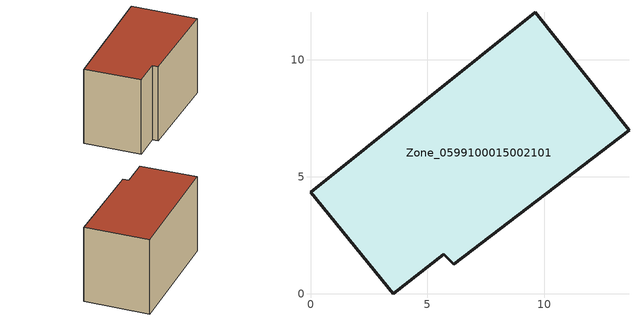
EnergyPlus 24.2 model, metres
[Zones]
Zone_0599100015002101
 floor ground (C_G): 9.6,12.04 13.62,6.99 6.11,1.26 5.7,1.69 3.55,0 0,4.34 z0.84
 wall outside (C_F): 13.62,6.99 9.6,12.04 0,4.34 3.55,0 5.7,1.69 6.11,1.26 13.62,6.99 z0.84:8.69
 roof outside (C_R): 9.6,12.04 0,4.34 3.55,0 5.7,1.69 6.11,1.26 13.62,6.99 z8.69
[BUILDING]
Pand.0599100015002101: North Axis=0; Terrain=City; Loads Convergence Tolerance Value=0.04; Temperature Convergence Tolerance Value=0.4; Solar Distribution=FullExterior; Maximum Number of Warmup Days=25; Minimum Number of Warmup Days=1
[Site:Location]
Rotterdam.The.Hague.AP_ZH_NLD Design_Conditions: Latitude=51.96; Longitude=4.45; Time Zone=1; Elevation=-4.5
[SITE:GROUNDTEMPERATURE:BUILDINGSURFACE]
18, 18, 18, 18, 18, 18, 18, 18, 18, 18, 18, 18
[MATERIAL] Thermal Absorptance=0.9; Solar Absorptance=0.7; Visible Absorptance=0.7
Name | Roughness | Thickness | Conductivity | Density | Specific Heat
G.TI.1975-1991 | MediumSmooth | 0.15 | 0.288461 | 540 | 1210
F.TI.1975-1991 | Rough | 0.3 | 0.230769 | 1920 | 840
R.TI.1975-1991 | MediumRough | 0.2 | 0.153846 | 1500 | 1000
[CONSTRUCTION]
C_G: G.TI.1975-1991
C_F: F.TI.1975-1991
C_R: R.TI.1975-1991
[ZONE]
Zone_0599100015002101: Type=1; Multiplier=1; Ceiling Height=Autocalculate; Volume=Autocalculate; Floor Area=autocalculate; Part of Total Floor Area=Yes
[ZONEINFILTRATION:DESIGNFLOWRATE]
Infil_Zone_0599100015002101: Zone or ZoneList or Space or SpaceList=Zone_0599100015002101; Schedule=AlwaysOn; Design Flow Rate Calculation Method=Flow/Area; Flow Rate per Floor Area=0.003; Constant Term Coefficient=1; Temperature Term Coefficient=0; Velocity Term Coefficient=0; Velocity Squared Term Coefficient=0
[HVACTEMPLATE:ZONE:IDEALLOADSAIRSYSTEM]
Zone_0599100015002101: Maximum Heating Supply Air Temperature=50; Minimum Cooling Supply Air Temperature=13; Maximum Heating Supply Air Humidity Ratio=0.0156; Minimum Cooling Supply Air Humidity Ratio=0.0077; Heating Limit=NoLimit; Cooling Limit=NoLimit; Dehumidification Control Type=ConstantSensibleHeatRatio; Cooling Sensible Heat Ratio=0.7; Dehumidification Setpoint=60; Humidification Control Type=None; Humidification Setpoint=30; Outdoor Air Method=None; Outdoor Air Flow Rate per Person=0.00944; Outdoor Air Flow Rate per Zone Floor Area=0; Outdoor Air Flow Rate per Zone=0; Demand Controlled Ventilation Type=None; Outdoor Air Economizer Type=NoEconomizer; Heat Recovery Type=None; Sensible Heat Recovery Effectiveness=0.7; Latent Heat Recovery Effectiveness=0.65
[ZONECONTROL:THERMOSTAT]
ThermostatControl_Zone_0599100015002101: Zone or ZoneList=Zone_0599100015002101; Control Type Schedule=DualSetpointControlType; Control 1=Thermostat_Zone_0599100015002101; Temperature Difference Between Cutout And Setpoint=0
[THERMOSTATSETPOINT:DUALSETPOINT]
Thermostat_Zone_0599100015002101: Heating Setpoint Temperature Schedule=HeatingSetpoint_Zone_0599100015002101; Cooling Setpoint Temperature Schedule=CoolingSetpoint_Zone_0599100015002101
[SCHEDULE:COMPACT]
HeatingSetpoint_Zone_0599100015002101: Through: 12/31, For: AllDays, Until: 24:00, 21
CoolingSetpoint_Zone_0599100015002101: Through: 12/31, For: AllDays, Until: 24:00, 24
DualSetpointControlType: Through: 12/31, For: AllDays, Until: 24:00, 4
AlwaysOn: Through: 12/31, For: AllDays, Until: 24:00, 1
